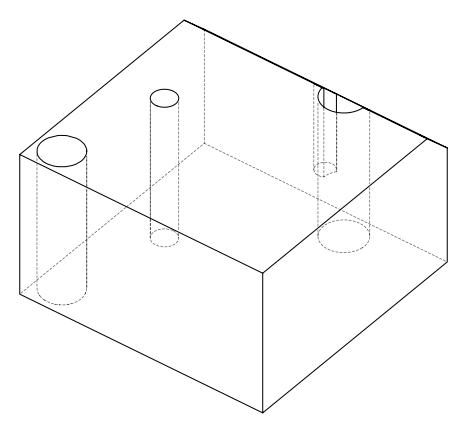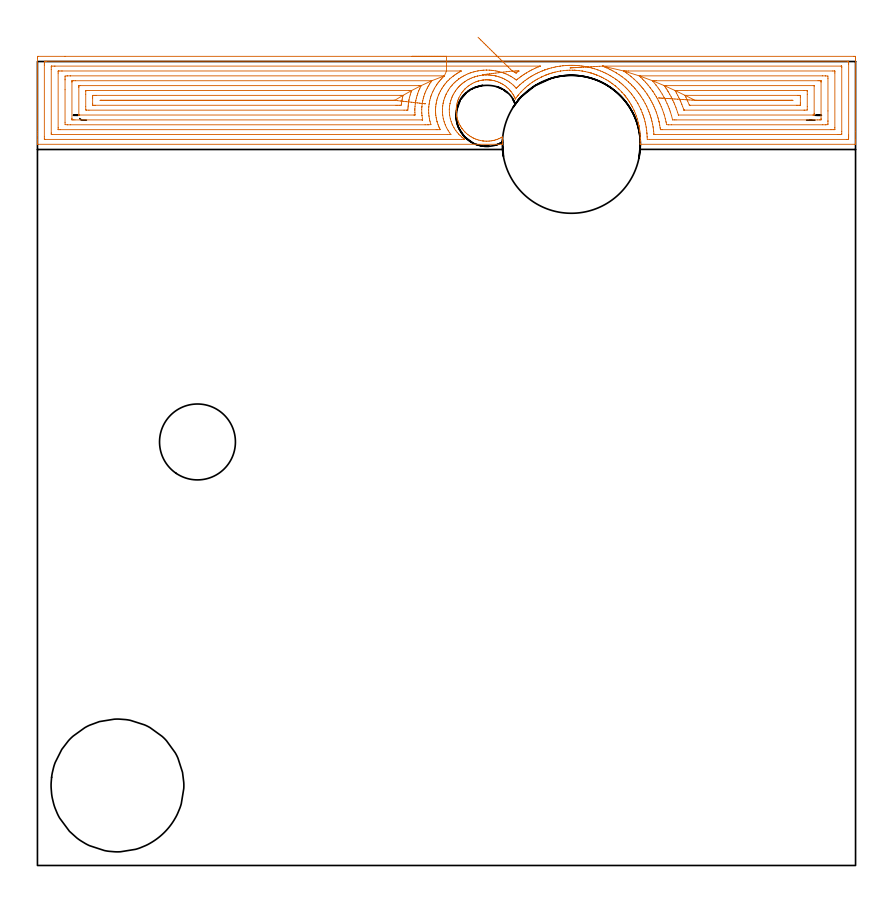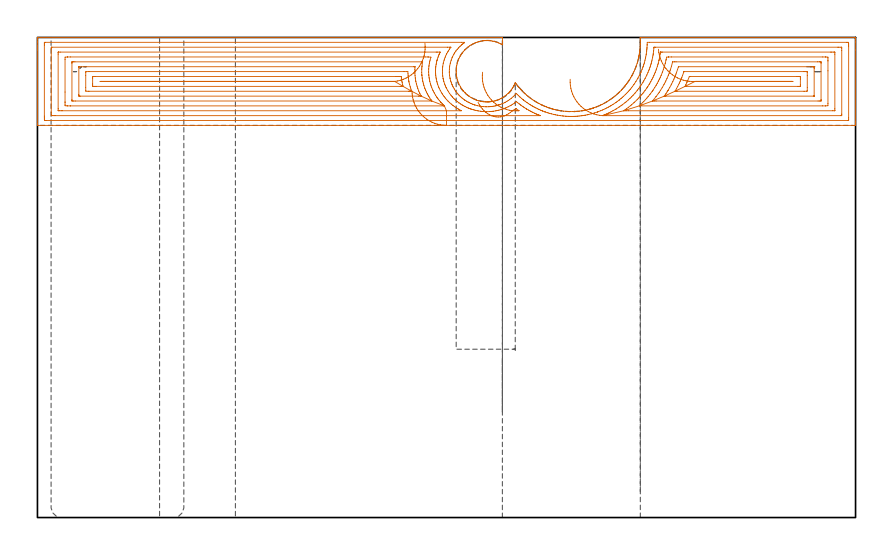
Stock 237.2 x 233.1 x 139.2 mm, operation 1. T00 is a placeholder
(PLAN: 10 operations, 9 tool changes, 36.1 min)
(1 AREA_MILL | FG_CHAMFER_SURFACE | UGT0205_001 | 16.8 min | 75539 mm3)
(2 MILL_THROUGH_HOLE_FROM_SOLID_MATERIAL | STEP1HOLE | NXT0201_007 | Circular | 13.66 min | 161615 mm3)
(3 MILL_BLIND_HOLE_FROM_SOLID_MATERIAL | STEP1POCKET | NXT0201_011 | Spiral | 2.77 min | 20223 mm3)
(4 BORE_BLIND_HOLE | STEP1POCKET | UGT0332_075 | 0.37 min | 0 mm3)
(5 SPOT_DRILL | STEP1HOLE_1 | NXT0321_9005460120000 | 0.05 min | 179 mm3)
(6 DRILL_BLIND_HOLE_INTO_CENTER | STEP1HOLE_1 | NXT0301_029 | 0.04 min | 157 mm3)
(7 GUN_DRILL_THROUGH_HOLE | STEP1HOLE_1 | UGT0307_001 | 0.62 min | 2551 mm3)
(8 SPADE_DRILL_TO_ENLARGE_THROUGH_HOLE | STEP1HOLE_1 | UGT0306_004 | 0.58 min | 17016 mm3)
(9 DRILL_TO_ENLARGE_THROUGH_HOLE | STEP1HOLE_1 | UGT0301_053 | 0.6 min | 32986 mm3)
(10 INDEXABLE_INSERT_DRILL_THROUGH_HOLE_FROM_SOLID | STEP1HOLE_2 | NXT0302_035 | 0.58 min | 167985 mm3)
(TOOL UGT0205_001 | Chamfer Mill 20 x 3 x 45 deg. | D20 FL50 Z2)
(TOOL NXT0201_007 | ENDMILL 25mm [R216.25-25050GCK54P 1620] | D25 R3 FL54 Z5)
(TOOL NXT0201_011 | ENDMILL 12mm [2P460-1200-NA 1630] | D12 FL38 Z6)
(TOOL UGT0332_075 | 17.75 mm Rough Boring Bar | D17.75)
(TOOL NXT0321_9005460120000 | NC Spot Drill, 142deg, 12mm, Carbide, Uncoated | D12 PA142 FL30 Z2)
(TOOL NXT0301_029 | Carbide Drill 5.8mm [860.1-0580-017A1-MM 2214] | D5.8 PA140 FL28 Z2)
(TOOL UGT0307_001 | Gun Drill 5 mm | D5 PA130 FL24 Z1)
(TOOL UGT0306_004 | Spade Drill 13.5mm | D13.5 PA132 FL10 Z2)
(TOOL UGT0301_053 | Twist Drill 22 mm | D22 PA118 FL150 Z2)
(TOOL NXT0302_035 | Index. Insert Drill 40mm [880-D4000L40-05] | D40 PA176 FL200 Z2)
(OP 1 AREA_MILL)
G17 G21 G94 G90
T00 M6
G54
G17 G0 G90 X108.6 Y234.6 S1061 M3
G43 Z149.2 H0
Z123.7
G94 G1 X108.638 Z122.828 F250.
X108.752 Z121.964
X108.941 Z121.112
X109.203 Z120.28
X109.537 Z119.474
X109.94 Z118.7
X110.408 Z117.964
X110.94 Z117.272
X111.529 Z116.629
X112.172 Z116.04
X112.864 Z115.508
X113.6 Z115.04
X114.374 Z114.637
X115.18 Z114.303
X116.012 Z114.041
X116.864 Z113.852
X117.728 Z113.738
X118.6 Z113.7
X236.576 Y234.599 Z113.701
X237.01 Y234.596 Z113.702
X237.19 Y234.592 Z113.706
X237.195 Y234.169 Z114.128
X237.2 Y233.555 Z114.742
Y212.785 Z135.511
Y210.411 Z137.884
Y209.714 Z138.586
Y209.441 Z138.859
X237.199 Y209.096 Z139.194
X237.023 Y209.1 Z139.2
X174.907
X174.754 Y209.105 Z139.191
X174.752 Y209.193 Z139.104
X174.754 Y209.32 Z138.977
X174.782 Y210.088 Z138.211
X174.785 Y210.93 Z137.369
Y210.98 Z137.318
X174.749 Y211.872 Z136.425
X174.671 Y212.764 Z135.533
X174.633 Y213.05 Z135.245
X174.554 Y213.657 Z134.641
X174.46 Y214.183 Z134.117
X174.423 Y214.389 Z133.908
X174.408 Y214.473 Z133.826
X174.394 Y214.55 Z133.749
X174.289 Y215.016 Z133.28
X174.193 Y215.441 Z132.856
X173.971 Y216.294 Z132.005
X173.878 Y216.57 Z131.725
X173.658 Y217.227 Z131.073
X173.575 Y217.45 Z130.85
X173.323 Y218.118 Z130.179
X173.078 Y218.713 Z129.584
X172.939 Y219.011 Z129.288
X172.569 Y219.752 Z128.546
X172.494 Y219.902 Z128.394
X172.393 Y220.09 Z128.204
X172.295 Y220.276 Z128.023
X172.226 Y220.406 Z127.894
X172.185 Y220.482 Z127.816
X172.002 Y220.796 Z127.503
X171.727 Y221.243 Z127.055
X171.62 Y221.41 Z126.889
X171.441 Y221.688 Z126.611
X171.291 Y221.913 Z126.387
X171.053 Y222.248 Z126.051
X170.808 Y222.58 Z125.719
X170.736 Y222.674 Z125.624
X170.692 Y222.73 Z125.567
X170.637 Y222.803 Z125.496
X170.438 Y223.061 Z125.238
X170.398 Y223.112 Z125.186
X170.351 Y223.17 Z125.126
X170.252 Y223.294 Z125.005
X170.223 Y223.328 Z124.971
X170.102 Y223.473 Z124.827
X169.505 Y224.151 Z124.148
X169.4 Y224.263 Z124.036
X169.304 Y224.365 Z123.934
X168.612 Y225.059 Z123.239
X168.402 Y225.257 Z123.041
X167.719 Y225.864 Z122.436
X167.609 Y225.956 Z122.342
X167.548 Y226.008 Z122.291
X167.407 Y226.122 Z122.177
X167.373 Y226.15 Z122.149
X166.826 Y226.576 Z121.724
X166.506 Y226.812 Z121.487
X166.182 Y227.042 Z121.257
X166.051 Y227.13 Z121.168
X165.933 Y227.209 Z121.089
X165.522 Y227.469 Z120.829
X165.04 Y227.775 Z120.524
X164.769 Y227.935 Z120.365
X164.147 Y228.274 Z120.023
X163.702 Y228.504 Z119.795
X163.513 Y228.596 Z119.704
X163.288 Y228.704 Z119.592
X163.254 Y228.721 Z119.576
X163.025 Y228.827 Z119.473
X163.001 Y228.837 Z119.462
X162.361 Y229.105 Z119.192
X162.184 Y229.174 Z119.125
X162.161 Y229.183 Z119.116
X161.947 Y229.262 Z119.031
X161.468 Y229.448 Z118.847
X161.288 Y229.511 Z118.786
X161.177 Y229.55 Z118.748
X161.065 Y229.588 Z118.709
X161.054 Y229.591 Z118.705
X160.812 Y229.669 Z118.629
X160.607 Y229.733 Z118.563
X160.575 Y229.743 Z118.553
X160.479 Y229.77 Z118.528
X160.267 Y229.827 Z118.471
X160.16 Y229.854 Z118.44
X159.681 Y229.984 Z118.313
X158.788 Y230.185 Z118.11
X158.127 Y230.307 Z117.99
X157.925 Y230.343 Z117.953
X157.895 Y230.348 Z117.948
X157.032 Y230.461 Z117.831
X157.002 Y230.465 Z117.828
X156.109 Y230.547 Z117.748
X155.769 Y230.562 Z117.735
X155.768 Y230.561
X155.244 Y230.582 Z117.708
X155.216 Y230.583
X154.35 Y230.582
X154.323 Y230.583 Z117.709
X153.745 Y230.557 Z117.739
X153.457 Y230.544 Z117.752
X153.43 Y230.543 Z117.753
X152.537 Y230.458 Z117.835
X151.669 Y230.342 Z117.953
X151.644 Y230.339 Z117.957
X150.751 Y230.173 Z118.122
X150.105 Y230.026 Z118.272
X149.882 Y229.975 Z118.322
X149.858 Y229.969 Z118.328
X149.573 Y229.891 Z118.405
X149.435 Y229.853 Z118.442
X149.32 Y229.823 Z118.475
X148.964 Y229.725 Z118.571
X148.354 Y229.519 Z118.778
X148.094 Y229.429 Z118.864
X148.071 Y229.422 Z118.872
X147.927 Y229.367 Z118.928
X147.647 Y229.259 Z119.035
X147.443 Y229.183 Z119.116
X147.397 Y229.166 Z119.134
X147.2 Y229.089 Z119.208
X147.178 Y229.08 Z119.216
X146.575 Y228.827 Z119.473
X146.307 Y228.701 Z119.595
X146.285 Y228.691 Z119.605
X146.095 Y228.596 Z119.703
X146.044 Y228.571 Z119.729
X145.392 Y228.239 Z120.057
X144.952 Y228.001 Z120.299
X144.831 Y227.935 Z120.365
X144.499 Y227.739 Z120.56
X144.05 Y227.46 Z120.838
X143.606 Y227.171 Z121.127
X143.419 Y227.042 Z121.257
X142.758 Y226.561 Z121.739
X142.713 Y226.528 Z121.772
X142.359 Y226.25 Z122.048
X142.23 Y226.15 Z122.149
X141.82 Y225.81 Z122.49
X141.391 Y225.428 Z122.871
X141.199 Y225.257 Z123.041
X140.927 Y225. Z123.298
X140.297 Y224.365 Z123.934
X140.177 Y224.237 Z124.063
X140.034 Y224.084 Z124.216
X139.502 Y223.473 Z124.827
X139.399 Y223.349 Z124.951
X139.253 Y223.17 Z125.126
X139.156 Y223.055 Z125.244
X139.141 Y223.036 Z125.263
X138.843 Y222.653 Z125.647
X138.802 Y222.597 Z125.702
X138.569 Y222.286 Z126.013
X138.543 Y222.263 Z126.037
X138.54 Y222.262 Z126.038
X138.539 Y222.265 Z126.035
X138.399 Y222.58 Z125.719
X138.248 Y222.9 Z125.399
X138.102 Y223.17 Z125.127
X138.093 Y223.187 Z125.11
X137.985 Y223.375 Z124.925
X137.928 Y223.473 Z124.827
X137.73 Y223.78 Z124.52
X137.65 Y223.902 Z124.397
X137.322 Y224.365 Z123.934
X137.213 Y224.49 Z123.806
X137.1 Y224.622 Z123.675
X136.932 Y224.818 Z123.48
X136.828 Y224.93 Z123.367
X136.525 Y225.257 Z123.041
X136.462 Y225.32 Z122.978
X136.021 Y225.703 Z122.594
X135.568 Y226.068 Z122.228
X135.459 Y226.149 Z122.149
X135.071 Y226.402 Z121.893
X134.894 Y226.509 Z121.786
X134.675 Y226.642 Z121.655
X134.421 Y226.777 Z121.521
X134.284 Y226.849 Z121.449
X133.886 Y227.041 Z121.256
X133.794 Y227.08 Z121.216
X133.782 Y227.085 Z121.211
X133.338 Y227.258 Z121.042
X133.145 Y227.323 Z120.977
X132.889 Y227.408 Z120.89
X132.444 Y227.529 Z120.768
X132.159 Y227.593 Z120.705
X132.006 Y227.626 Z120.67
X131.996 Y227.628 Z120.668
X131.576 Y227.7 Z120.6
X131.55 Y227.704 Z120.596
X131.454 Y227.715 Z120.584
X131.285 Y227.733 Z120.563
X131.113 Y227.751 Z120.539
X131.103 Y227.752 Z120.538
X130.714 Y227.781 Z120.517
X130.657 Y227.784 Z120.513
X130.628 Z120.512
X130.387 Y227.788 Z120.505
X130.189 Y227.79 Z120.504
X129.857 Y227.777 Z120.515
X129.763 Y227.775 Z120.522
X129.317 Y227.735 Z120.558
X129.226 Y227.725 Z120.573
X129.161 Y227.716 Z120.582
X129.009 Y227.696 Z120.603
X128.87 Y227.677 Z120.622
X128.424 Y227.592 Z120.704
X127.976 Y227.481 Z120.812
X127.77 Y227.423 Z120.876
X127.754 Y227.418 Z120.881
X127.538 Y227.351 Z120.942
X127.531 Y227.349 Z120.944
X127.302 Y227.268 Z121.027
X127.119 Y227.202 Z121.092
X126.712 Y227.042 Z121.257
X126.638 Y227.008 Z121.291
X126.188 Y226.782 Z121.515
X125.745 Y226.537 Z121.763
X125.148 Y226.15 Z122.15
X124.852 Y225.931 Z122.368
X124.708 Y225.81 Z122.486
X124.457 Y225.601 Z122.697
X124.075 Y225.258 Z123.042
X123.982 Y225.164 Z123.136
X123.958 Y225.141 Z123.159
X123.612 Y224.758 Z123.541
X123.516 Y224.643 Z123.655
X123.389 Y224.49 Z123.806
X123.283 Y224.364 Z123.933
X123.065 Y224.078 Z124.222
X122.678 Y223.473 Z124.826
X122.172 Y222.532 Z125.768
X122.006 Y222.113 Z126.187
X121.855 Y221.688 Z126.612
X121.722 Y221.244 Z127.056
X121.612 Y220.796 Z127.504
X121.527 Y220.351 Z127.949
X121.465 Y219.904 Z128.396
X121.425 Y219.458 Z128.842
X121.408 Y219.012 Z129.288
X121.414 Y218.565 Z129.735
X121.441 Y218.119 Z130.181
X121.491 Y217.672 Z130.628
X121.565 Y217.227 Z131.073
X121.664 Y216.779 Z131.521
X121.786 Y216.335 Z131.965
X121.935 Y215.886 Z132.414
X122.103 Y215.442 Z132.858
X122.172 Y215.275 Z133.025
X122.35 Y214.91 Z133.39
X122.542 Y214.55 Z133.75
X122.794 Y214.131 Z134.169
X123.065 Y213.72 Z134.58
X123.112 Y213.658 Z134.642
X123.474 Y213.204 Z135.096
X123.857 Y212.765 Z135.535
X123.958 Y212.66 Z135.64
X124.392 Y212.257 Z136.043
X124.842 Y211.873 Z136.427
X125.293 Y211.553 Z136.747
X125.745 Y211.262 Z137.038
X126.246 Y210.981 Z137.319
X126.44 Y210.883 Z137.417
X126.638 Y210.793 Z137.507
X127.082 Y210.611 Z137.689
X127.531 Y210.448 Z137.852
X127.976 Y210.316 Z137.984
X128.424 Y210.209 Z138.091
X129.066 Y210.088 Z138.212
X129.191 Y210.071 Z138.229
X129.317 Y210.057 Z138.243
X129.763 Y210.024 Z138.276
X130.21 Y210.008 Z138.292
X130.657 Y210.015 Z138.285
X131.103 Y210.044 Z138.256
X131.532 Y210.088 Z138.212
X131.996 Y210.171 Z138.129
X132.444 Y210.269 Z138.031
X132.889 Y210.391 Z137.909
X133.338 Y210.542 Z137.758
X133.782 Y210.718 Z137.582
X134.352 Y210.981 Z137.319
X134.688 Y211.16 Z137.14
X134.729 Y211.182 Z137.118
X134.8 Y211.211 Z137.087
X134.807 Y210.98 Z137.319
X134.808 Y210.936 Z137.362
X134.818 Y210.088 Z138.211
X134.845 Y209.328 Z138.97
X134.848 Y209.193 Z139.104
X134.846 Y209.106 Z139.191
X134.688 Y209.1 Z139.2
X0.177
X0.001 Y209.096 Z139.194
X0. Y209.441 Z138.859
Y209.714 Z138.586
Y210.411 Z137.884
Y211.639 Z136.658
Y212.17 Z136.124
Y212.785 Z135.511
Y234.169 Z114.128
X0.002 Y234.437 Z113.86
X0.01 Y234.592 Z113.706
X0.166 Y234.599 Z113.699
X7.997 Y234.6 Z113.7
X118.6
Y233.186 Z115.114
X234.895 Y233.185 Z115.115
X235.158 Y233.18 Z115.12
X235.184 Y233.179 Z115.121
X235.19 Y233.163 Z115.137
X235.196 Y233.129 Z115.171
X235.198 Y233.096 Z115.204
X235.2 Y232.885 Z115.415
Y232.41 Z115.89
Y211.766 Z136.534
X235.197 Y211.29 Z137.01
X235.192 Y210.894 Z137.406
X235.173 Y210.521 Z137.779
X234.789 Y210.516 Z137.784
X234.683 Y210.515 Z137.785
X177.482
X176.804 Y210.521 Z137.779
X176.776 Y211.21 Z137.09
X176.772 Y211.29 Z137.01
X176.729 Y212.136 Z136.164
X176.726 Y212.17 Z136.13
X176.694 Y212.541 Z135.759
X176.64 Y213.05 Z135.25
X176.633 Y213.11 Z135.19
X176.514 Y213.93 Z134.37
X176.481 Y214.14 Z134.16
X176.351 Y214.81 Z133.49
X176.262 Y215.236 Z133.064
X176.152 Y215.69 Z132.61
X175.975 Y216.398 Z131.902
X175.924 Y216.57 Z131.73
X175.801 Y216.966 Z131.334
X175.635 Y217.45 Z130.85
X175.549 Y217.698 Z130.602
X175.303 Y218.33 Z129.97
X174.988 Y219.13 Z129.17
X174.952 Y219.21 Z129.09
X174.907 Y219.306 Z128.994
X174.511 Y220.09 Z128.21
X174.116 Y220.869 Z127.431
X174.06 Y220.97 Z127.33
X174.013 Y221.055 Z127.245
X173.524 Y221.85 Z126.45
X173.119 Y222.48 Z125.82
X172.942 Y222.73 Z125.57
X172.504 Y223.336 Z124.964
X172.292 Y223.61 Z124.69
X172.226 Y223.695 Z124.605
X171.86 Y224.135 Z124.165
X171.557 Y224.49 Z123.81
X171.332 Y224.747 Z123.553
X171.029 Y225.072 Z123.228
X170.742 Y225.37 Z122.93
X170.438 Y225.674 Z122.626
X169.829 Y226.25 Z122.05
X169.544 Y226.508 Z121.792
X169.206 Y226.8 Z121.5
X168.812 Y227.13 Z121.17
X168.723 Y227.201 Z121.099
X168.651 Y227.258 Z121.042
X168.068 Y227.703 Z120.597
X167.757 Y227.926 Z120.374
X167.634 Y228.01 Z120.29
X166.863 Y228.51 Z119.79
X166.258 Y228.89 Z119.41
X165.969 Y229.059 Z119.241
X165.568 Y229.285 Z119.015
X165.075 Y229.539 Z118.761
X164.618 Y229.77 Z118.53
X164.182 Y229.974 Z118.326
X163.803 Y230.143 Z118.157
X163.288 Y230.352 Z117.948
X162.533 Y230.65 Z117.65
X162.394 Y230.702 Z117.598
X162.311 Y230.731 Z117.569
X161.5 Y230.994 Z117.306
X161.005 Y231.138 Z117.162
X160.607 Y231.242 Z117.058
X159.801 Y231.443 Z116.857
X159.751 Y231.455 Z116.845
X159.683 Y231.47 Z116.83
X159.415 Y231.53 Z116.77
X158.819 Y231.641 Z116.659
X158.681 Y231.666 Z116.634
X158.263 Y231.733 Z116.567
X157.925 Y231.781 Z116.519
X157.631 Y231.819 Z116.481
X157.032 Y231.885 Z116.415
X156.634 Y231.921 Z116.379
X156.138 Y231.958 Z116.342
X155.681 Y231.979 Z116.321
X155.244 Y231.995 Z116.305
X154.77 Y231.996 Z116.304
X154.35 Y231.994 Z116.306
X153.896 Y231.977 Z116.323
X153.457 Y231.956 Z116.344
X153.051 Y231.929 Z116.371
X152.563 Y231.885 Z116.415
X152.234 Y231.853 Z116.447
X151.669 Y231.779 Z116.521
X151.448 Y231.747 Z116.553
X150.775 Y231.639 Z116.661
X150.681 Y231.623 Z116.677
X150.182 Y231.53 Z116.77
X149.792 Y231.442 Z116.858
X148.988 Y231.242 Z117.058
X148.517 Y231.113 Z117.187
X148.094 Y230.993 Z117.307
X147.832 Y230.907 Z117.393
X147.2 Y230.697 Z117.603
X147.165 Y230.684 Z117.616
X147.071 Y230.65 Z117.65
X146.521 Y230.438 Z117.862
X146.432 Y230.403 Z117.897
X146.307 Y230.353 Z117.947
X145.891 Y230.179 Z118.121
X145.413 Y229.973 Z118.327
X145.272 Y229.909 Z118.391
X144.982 Y229.77 Z118.53
X144.519 Y229.534 Z118.766
X144.017 Y229.276 Z119.024
X143.625 Y229.06 Z119.24
X143.516 Y228.998 Z119.302
X143.332 Y228.89 Z119.41
X142.962 Y228.663 Z119.637
X142.732 Y228.518 Z119.782
X142.421 Y228.315 Z119.985
X141.964 Y228.01 Z120.29
X141.838 Y227.921 Z120.379
X141.381 Y227.58 Z120.72
X140.944 Y227.252 Z121.048
X140.875 Y227.198 Z121.102
X140.79 Y227.13 Z121.17
X140.391 Y226.795 Z121.505
X140.05 Y226.506 Z121.794
X139.913 Y226.385 Z121.915
X139.765 Y226.25 Z122.05
X139.453 Y225.958 Z122.342
X139.156 Y225.675 Z122.625
X138.845 Y225.37 Z122.93
X138.827 Y225.357 Z122.943
X138.823 Y225.356 Z122.944
X138.806 Y225.37 Z122.93
X138.546 Y225.649 Z122.651
X138.263 Y225.951 Z122.349
X137.959 Y226.25 Z122.05
X137.369 Y226.752 Z121.548
X136.888 Y227.13 Z121.17
X136.475 Y227.403 Z120.897
X136.096 Y227.636 Z120.664
X135.581 Y227.924 Z120.376
X135.418 Y228.01 Z120.29
X134.925 Y228.243 Z120.057
X134.688 Y228.341 Z119.959
X134.139 Y228.55 Z119.75
X133.794 Y228.668 Z119.632
X133.697 Y228.699 Z119.601
X133.623 Y228.721 Z119.579
X132.996 Y228.89 Z119.41
X132.9 Y228.911 Z119.389
X132.872 Y228.917 Z119.383
X132.386 Y229.011 Z119.289
X132.006 Y229.074 Z119.226
X131.788 Y229.105 Z119.195
X131.425 Y229.146 Z119.154
X131.113 Y229.169 Z119.131
X130.809 Y229.189 Z119.111
X130.219 Y229.201 Z119.099
X129.912 Y229.192 Z119.108
X129.325 Y229.157 Z119.143
X129.075 Y229.136 Z119.164
X128.431 Y229.05 Z119.25
X128.294 Y229.025 Z119.275
X127.606 Y228.89 Z119.41
X127.538 Y228.871 Z119.429
X126.855 Y228.682 Z119.618
X126.763 Y228.654 Z119.646
X126.644 Y228.614 Z119.686
X126.195 Y228.451 Z119.849
X125.75 Y228.274 Z120.026
X125.564 Y228.193 Z120.107
X125.184 Y228.01 Z120.29
X124.924 Y227.876 Z120.424
X124.856 Y227.839 Z120.461
X124.403 Y227.576 Z120.724
X123.963 Y227.298 Z121.002
X123.861 Y227.23 Z121.07
X123.717 Y227.13 Z121.17
X123.349 Y226.854 Z121.446
X123.069 Y226.626 Z121.674
X122.866 Y226.45 Z121.85
X122.644 Y226.25 Z122.05
X122.404 Y226.024 Z122.276
X122.175 Y225.788 Z122.512
X121.976 Y225.566 Z122.734
X121.808 Y225.37 Z122.93
X121.572 Y225.084 Z123.216
X121.281 Y224.71 Z123.59
X121.192 Y224.578 Z123.722
X121.136 Y224.49 Z123.81
X120.852 Y224.033 Z124.267
X120.615 Y223.61 Z124.69
X120.535 Y223.465 Z124.835
X120.388 Y223.188 Z125.112
X120.241 Y222.874 Z125.426
X120.183 Y222.73 Z125.57
X119.997 Y222.234 Z126.066
X119.87 Y221.85 Z126.45
X119.784 Y221.564 Z126.736
X119.636 Y220.97 Z127.33
X119.61 Y220.855 Z127.445
X119.494 Y220.18 Z128.12
X119.483 Y220.101 Z128.199
X119.482 Y220.09 Z128.21
X119.42 Y219.283 Z129.017
X119.417 Y219.21 Z129.09
X119.415 Y219.133 Z129.167
X119.436 Y218.33 Z129.97
X119.494 Y217.595 Z130.705
X119.519 Y217.425 Z130.875
X119.696 Y216.57 Z131.73
X119.761 Y216.307 Z131.993
X119.956 Y215.69 Z132.61
X120.213 Y214.983 Z133.317
X120.29 Y214.81 Z133.49
X120.388 Y214.602 Z133.698
X120.752 Y213.93 Z134.37
X120.951 Y213.599 Z134.701
X121.281 Y213.083 Z135.217
X121.307 Y213.05 Z135.25
X121.692 Y212.574 Z135.726
X122.034 Y212.17 Z136.13
X122.175 Y212.012 Z136.288
X122.544 Y211.65 Z136.65
X122.936 Y211.29 Z137.01
X123.069 Y211.173 Z137.127
X123.228 Y211.041 Z137.259
X123.406 Y210.899 Z137.401
X123.661 Y210.707 Z137.593
X123.757 Y210.629 Z137.671
X123.85 Y210.521 Z137.779
X122.963 Y210.514 Z137.786
X2.305 Y210.515 Z137.785
X2.042 Y210.52 Z137.78
X2.016 Y210.521 Z137.779
X2.01 Y210.537 Z137.763
X2.004 Y210.571 Z137.729
X2.002 Y210.604 Z137.696
X2. Y210.815 Z137.485
Y211.29 Z137.01
Y231.934 Z116.366
X2.003 Y232.41 Z115.89
X2.008 Y232.806 Z115.494
X2.027 Y233.179 Z115.121
X2.411 Y233.184 Z115.116
X2.517 Y233.185 Z115.115
X118.6 Y233.186 Z115.114
Y231.772 Z116.528
X145.669 Y231.771 Z116.529
X145.736 Y231.77 Z116.53
X145.78 Y231.769 Z116.531
X145.767 Y231.762 Z116.538
X145.656 Y231.717 Z116.583
X145.543 Y231.673 Z116.627
X145.413 Y231.622 Z116.678
X145.346 Y231.595 Z116.705
X145.183 Y231.53 Z116.77
X144.719 Y231.332 Z116.968
X144.519 Y231.245 Z117.055
X144.107 Y231.056 Z117.244
X143.625 Y230.823 Z117.477
X143.509 Y230.764 Z117.536
X143.283 Y230.65 Z117.65
X142.924 Y230.46 Z117.84
X142.732 Y230.357 Z117.943
X142.351 Y230.144 Z118.156
X141.838 Y229.848 Z118.452
X141.788 Y229.818 Z118.482
X141.71 Y229.77 Z118.53
X141.246 Y229.472 Z118.828
X140.944 Y229.276 Z119.024
X140.712 Y229.118 Z119.182
X140.385 Y228.89 Z119.41
X140.192 Y228.75 Z119.55
X140.05 Y228.646 Z119.654
X139.686 Y228.368 Z119.932
X139.22 Y228.01 Z120.29
X139.156 Y227.959 Z120.341
X138.853 Y227.721 Z120.579
X138.466 Y228.01 Z120.29
X138.263 Y228.156 Z120.144
X137.786 Y228.479 Z119.821
X137.369 Y228.727 Z119.573
X137.08 Y228.89 Z119.41
X136.475 Y229.208 Z119.092
X135.856 Y229.499 Z118.801
X135.581 Y229.608 Z118.692
X135.157 Y229.77 Z118.53
X134.688 Y229.929 Z118.371
X134.447 Y230.007 Z118.293
X133.794 Y230.182 Z118.118
X133.248 Y230.307 Z117.993
X132.9 Y230.377 Z117.923
X132.165 Y230.493 Z117.807
X132.006 Y230.512 Z117.788
X131.603 Y230.554 Z117.746
X131.173 Y230.59 Z117.71
X131.113 Y230.593 Z117.707
X130.249 Y230.62 Z117.68
X130.219
X129.391 Y230.585 Z117.715
X129.325 Y230.581 Z117.719
X128.928 Y230.547 Z117.753
X128.574 Y230.51 Z117.79
X128.431 Y230.491 Z117.809
X127.796 Y230.395 Z117.905
X127.538 Y230.343 Z117.957
X127.057 Y230.243 Z118.057
X126.644 Y230.138 Z118.162
X126.352 Y230.057 Z118.243
X125.75 Y229.879 Z118.421
X125.666 Y229.852 Z118.448
X125.433 Y229.77 Z118.53
X125.02 Y229.609 Z118.691
X124.856 Y229.542 Z118.758
X124.397 Y229.342 Z118.958
X123.963 Y229.128 Z119.172
X123.804 Y229.046 Z119.254
X123.513 Y228.89 Z119.41
X123.232 Y228.729 Z119.571
X123.069 Y228.631 Z119.669
X122.689 Y228.384 Z119.916
X122.175 Y228.043 Z120.257
X122.156 Y228.029 Z120.271
X122.13 Y228.01 Z120.29
X121.663 Y227.634 Z120.666
X121.281 Y227.313 Z120.987
X121.08 Y227.13 Z121.17
X120.728 Y226.795 Z121.505
X120.388 Y226.44 Z121.86
X120.297 Y226.339 Z121.961
X120.22 Y226.25 Z122.05
X119.894 Y225.856 Z122.444
X119.494 Y225.351 Z122.949
X119.16 Y224.819 Z123.481
X118.958 Y224.49 Z123.81
X118.6 Y223.846 Z124.454
X118.518 Y223.69 Z124.61
X118.479 Y223.61 Z124.69
X118.335 Y223.303 Z124.997
X118.244 Y223.08 Z125.22
X118.113 Y222.73 Z125.57
X118.009 Y222.432 Z125.868
X117.825 Y221.85 Z126.45
X117.706 Y221.409 Z126.891
X117.627 Y221.048 Z127.252
X117.614 Y220.97 Z127.33
X117.507 Y220.286 Z128.014
X117.487 Y220.09 Z128.21
X117.437 Y219.475 Z128.825
X117.424 Y219.21 Z129.09
X117.426 Y218.606 Z129.694
X117.436 Y218.33 Z129.97
X117.488 Y217.665 Z130.635
X117.514 Y217.45 Z130.85
X117.658 Y216.618 Z131.682
X117.667 Y216.57 Z131.73
X117.706 Y216.371 Z131.929
X117.905 Y215.69 Z132.61
X117.989 Y215.412 Z132.888
X118.216 Y214.81 Z133.49
X118.324 Y214.531 Z133.769
X118.6 Y213.939 Z134.361
X118.61 Y213.921 Z134.379
X118.94 Y213.33 Z134.97
X119.108 Y213.05 Z135.25
X119.494 Y212.456 Z135.844
X119.836 Y211.994 Z136.306
X119.872 Y211.935 Z136.365
X119.821 Y211.932 Z136.368
X119.738 Y211.93 Z136.37
X119.494 Y211.929 Z136.371
X118.846 Y211.928 Z136.372
X4.199 Y211.929 Z136.371
X4.117 Y211.93 Z136.37
X4.052 Y211.933 Z136.367
X4.017 Y211.935 Z136.365
X4.01 Y211.975 Z136.325
X4.004 Y212.17 Z136.13
X4.001 Y212.365 Z135.935
X4. Y230.845 Z117.455
X4.005 Y231.53 Z116.77
X4.008 Y231.718 Z116.582
X4.023 Y231.765 Z116.535
X4.076 Y231.767 Z116.533
X4.199 Y231.769 Z116.531
X4.847 Y231.771 Z116.529
X5.093 Y231.772 Z116.528
X118.6
Y230.357 Z117.943
X122.473 Y230.356 Z117.944
X122.662 Y230.354 Z117.946
X122.822 Y230.35 Z117.95
X122.902 Y230.343 Z117.957
X122.175 Y229.946 Z118.354
X122.062 Y229.881 Z118.419
X121.873 Y229.77 Z118.53
X121.512 Y229.542 Z118.758
X121.281 Y229.392 Z118.908
X120.981 Y229.185 Z119.115
X120.565 Y228.89 Z119.41
X120.464 Y228.814 Z119.486
X120.388 Y228.754 Z119.546
X119.977 Y228.414 Z119.886
X119.503 Y228.01 Z120.29
X119.494 Y228.002 Z120.298
X119.051 Y227.566 Z120.734
X118.636 Y227.13 Z121.17
X118.619 Y227.111 Z121.189
X118.6 Y227.09 Z121.21
X118.216 Y226.628 Z121.672
X117.917 Y226.25 Z122.05
X117.706 Y225.974 Z122.326
X117.465 Y225.607 Z122.693
X117.316 Y225.37 Z122.93
X117.13 Y225.064 Z123.236
X116.812 Y224.502 Z123.798
X116.808 Y224.494 Z123.806
X116.513 Y223.905 Z124.395
X116.379 Y223.61 Z124.69
X116.252 Y223.282 Z125.018
X116.048 Y222.73 Z125.57
X116.015 Y222.635 Z125.665
X115.919 Y222.332 Z125.968
X115.814 Y221.953 Z126.347
X115.789 Y221.85 Z126.45
X115.651 Y221.233 Z127.067
X115.603 Y220.97 Z127.33
X115.543 Y220.6 Z127.7
X115.485 Y220.09 Z128.21
X115.45 Y219.672 Z128.628
X115.424 Y219.21 Z129.09
Y218.817 Z129.483
X115.436 Y218.33 Z129.97
X115.465 Y217.897 Z130.403
X115.509 Y217.45 Z130.85
X115.595 Y216.889 Z131.411
X115.656 Y216.57 Z131.73
X115.724 Y216.232 Z132.068
X115.837 Y215.771 Z132.529
X115.859 Y215.69 Z132.61
X115.919 Y215.482 Z132.818
X116.148 Y214.81 Z133.49
X116.268 Y214.467 Z133.833
X116.402 Y214.139 Z134.161
X116.497 Y213.93 Z134.37
X116.669 Y213.561 Z134.739
X116.732 Y213.427 Z134.873
X116.765 Y213.355 Z134.945
X116.714 Y213.35 Z134.95
X116.512 Y213.346 Z134.954
X115.919 Y213.343 Z134.957
X115.622
X6.583
X6.14 Y213.345 Z134.955
X6.048 Y213.347 Z134.953
X6.013 Y213.349 Z134.951
X6.009 Y213.392 Z134.908
X6.005 Y213.497 Z134.803
X6. Y213.917 Z134.383
Y229.756 Z118.544
X6.007 Y230.203 Z118.097
X6.01 Y230.31 Z117.99
X6.02 Y230.351 Z117.949
X6.085 Y230.352 Z117.948
X6.285 Y230.355 Z117.945
X6.88 Y230.357 Z117.943
X7.177
X118.6
X117.98 Y228.936 Z119.364
X117.975 Y228.93 Z119.37
X117.936 Y228.89 Z119.41
X117.82 Y228.778 Z119.522
X117.706 Y228.669 Z119.631
X117.374 Y228.337 Z119.963
X117.064 Y228.01 Z120.29
X116.944 Y227.88 Z120.42
X116.812 Y227.731 Z120.569
X116.537 Y227.401 Z120.899
X116.317 Y227.13 Z121.17
X116.144 Y226.908 Z121.392
X115.919 Y226.612 Z121.688
X115.773 Y226.394 Z121.906
X115.681 Y226.25 Z122.05
X115.432 Y225.849 Z122.451
X115.146 Y225.37 Z122.93
X115.102 Y225.294 Z123.006
X115.025 Y225.153 Z123.147
X114.797 Y224.714 Z123.586
X114.686 Y224.49 Z123.81
X114.509 Y224.118 Z124.182
X114.307 Y223.61 Z124.69
X114.131 Y223.147 Z125.153
X114.028 Y222.832 Z125.468
X113.996 Y222.73 Z125.57
X113.941 Y222.542 Z125.758
X113.768 Y221.85 Z126.45
X113.67 Y221.425 Z126.876
X113.592 Y220.97 Z127.33
X113.546 Y220.667 Z127.633
X113.481 Y220.09 Z128.21
X113.46 Y219.871 Z128.429
X113.424 Y219.21 Z129.09
X113.421 Y219.03 Z129.27
X113.436 Y218.33 Z129.97
X113.443 Y218.127 Z130.173
X113.505 Y217.45 Z130.85
X113.541 Y217.151 Z131.149
X113.642 Y216.57 Z131.73
X113.732 Y216.083 Z132.217
X113.832 Y215.69 Z132.61
X114.061 Y214.88 Z133.42
X114.075 Y214.81 Z133.49
X113.288 Y214.761 Z133.539
X113.237 Y214.759 Z133.541
X112.398 Y214.757 Z133.543
X9.561
X8.719 Y214.759 Z133.541
X8.668 Y214.762 Z133.538
X8.01 Y214.81 Z133.49
X8.001 Y215.466 Z132.834
X8. Y224.927 Z123.373
Y227.787 Z120.513
X8.001 Y228.01 Z120.29
X8.004 Y228.663 Z119.637
X8.01 Y228.89 Z119.41
X8.618 Y228.938 Z119.362
X8.668 Y228.94 Z119.36
X9.507 Y228.943 Z119.357
X9.561
X117.761
X117.869 Y228.941 Z119.359
X117.98 Y228.936 Z119.364
X114.323 Y227.523 Z120.777
X114.314 Y227.506 Z120.794
X114.278 Y227.451 Z120.849
X114.216 Y227.367 Z120.933
X114.131 Y227.252 Z121.048
X114.082 Y227.179 Z121.121
X114.05 Y227.13 Z121.17
X113.738 Y226.637 Z121.663
X113.498 Y226.25 Z122.05
X113.401 Y226.089 Z122.211
X113.237 Y225.805 Z122.495
X113.085 Y225.52 Z122.78
X113.007 Y225.37 Z122.93
X112.787 Y224.933 Z123.367
X112.58 Y224.49 Z123.81
X112.509 Y224.327 Z123.973
X112.344 Y223.916 Z124.384
X112.263 Y223.69 Z124.61
X112.236 Y223.61 Z124.69
X112.047 Y223.022 Z125.278
X111.962 Y222.73 Z125.57
X111.855 Y222.331 Z125.969
X111.739 Y221.85 Z126.45
X111.688 Y221.616 Z126.684
X111.576 Y220.97 Z127.33
X111.559 Y220.863 Z127.437
X111.47 Y220.09 Z128.21
X111.468 Y220.072 Z128.228
X111.45 Y219.821 Z128.479
X111.416 Y219.243 Z129.057
X111.427 Y218.33 Z129.97
X111.45 Y217.95 Z130.35
X111.493 Y217.45 Z130.85
X111.497 Y217.403 Z130.897
X111.667 Y216.283 Z132.017
X111.678 Y216.201 Z132.099
X111.679 Y216.177 Z132.123
X111.675 Y216.176 Z132.124
X111.652 Y216.174 Z132.126
X111.45 Y216.172 Z132.128
X10.86
X10.455 Y216.174 Z132.126
X10.051 Y216.178 Z132.122
X10.01 Y216.181 Z132.119
X10.006 Y216.222 Z132.078
X10.003 Y216.301 Z131.999
X10.001 Y216.421 Z131.879
X10. Y216.57 Z131.73
X10.001 Y227.13 Z121.17
X10.003 Y227.354 Z120.946
X10.007 Y227.466 Z120.834
X10.01 Y227.516 Z120.784
X10.056 Y227.523 Z120.777
X10.455 Y227.526 Z120.774
X10.944 Y227.528 Z120.772
X114.208
X114.291 Y227.527 Z120.773
X114.323 Y227.523 Z120.777
X111.247 Y226.103 Z122.197
X111.205 Y226.009 Z122.291
X110.885 Y225.37 Z122.93
X110.78 Y225.149 Z123.151
X110.556 Y224.649 Z123.651
X110.511 Y224.534 Z123.766
X110.494 Y224.49 Z123.81
X110.277 Y223.885 Z124.415
X110.186 Y223.61 Z124.69
X110.062 Y223.216 Z125.084
X109.925 Y222.73 Z125.57
X109.871 Y222.525 Z125.775
X109.707 Y221.85 Z126.45
X109.699 Y221.814 Z126.486
X109.662 Y221.601 Z126.699
X109.575 Y221.056 Z127.244
X109.564 Y220.97 Z127.33
X109.55 Y220.859 Z127.441
X109.476 Y220.09 Z128.21
X109.431 Y219.438 Z128.862
X109.424 Y219.21 Z129.09
X109.421 Y218.973 Z129.327
X109.436 Y218.33 Z129.97
X109.468 Y217.641 Z130.659
X109.466 Y217.593 Z130.707
X109.43 Y217.591 Z130.709
X109.336 Y217.588 Z130.712
X109.147 Y217.586 Z130.714
X12.243
X12.104 Y217.587 Z130.713
X12.044 Y217.59 Z130.71
X12.018 Y217.592 Z130.708
X12.01 Y217.601 Z130.699
X12.006 Y217.624 Z130.676
X12.001 Y217.688 Z130.612
Y225.608 Z122.692
X12.004 Y225.847 Z122.453
X12.01 Y226.006 Z122.294
X12.016 Y226.108 Z122.192
X12.054 Y226.11 Z122.19
X12.243 Y226.113 Z122.187
X12.38 Y226.114 Z122.186
X110.556
X110.934 Y226.113 Z122.187
X111.123 Y226.111 Z122.189
X111.217 Y226.108 Z122.192
X111.247 Y226.103 Z122.197
X108.489 Y224.689 Z123.611
X108.423 Y224.49 Z123.81
X108.287 Y224.084 Z124.216
X108.135 Y223.61 Z124.69
X108.075 Y223.413 Z124.887
X107.888 Y222.73 Z125.57
X107.885 Y222.72 Z125.58
X107.875 Y222.677 Z125.623
X107.722 Y222. Z126.3
X107.694 Y221.85 Z126.45
X107.657 Y221.636 Z126.664
X107.565 Y220.97 Z127.33
X107.505 Y220.454 Z127.846
X107.473 Y220.09 Z128.21
X107.439 Y219.639 Z128.661
X107.399 Y219.007 Z129.293
X107.192 Y219.003 Z129.297
X106.981 Y219.001 Z129.299
X106.301 Y219. Z129.3
X14.924
X14.24 Y219.004 Z129.296
X14.03 Y219.007 Z129.293
X14.004 Y219.21 Z129.09
X14.002 Y219.238 Z129.062
X14. Y220.09 Z128.21
Y223.61 Z124.69
X14.002 Y224.49 Z123.81
X14.003 Y224.517 Z123.783
X14.03 Y224.693 Z123.607
X14.711 Y224.699 Z123.601
X14.924 Y224.7 Z123.6
X107.661
X107.875 Y224.699 Z123.601
X108.089 Y224.696 Z123.604
X108.489 Y224.689 Z123.611
X105.988 Y223.274 Z125.026
X105.98 Y223.231 Z125.069
X105.961 Y223.147 Z125.153
X105.904 Y222.91 Z125.39
X105.863 Y222.73 Z125.57
X105.743 Y222.189 Z126.111
X105.685 Y221.85 Z126.45
X105.618 Y221.432 Z126.868
X105.553 Y220.97 Z127.33
X105.508 Y220.66 Z127.64
X105.467 Y220.421 Z127.879
X105.194 Y220.417 Z127.883
X104.864 Y220.415 Z127.885
X104.3 Y220.414 Z127.886
X103.971
X16.711
X16.381 Y220.415 Z127.885
X16.054 Y220.419 Z127.881
X16.021 Y220.42 Z127.88
X16.01 Y220.428 Z127.872
X16.007 Y220.453 Z127.847
X16.003 Y220.565 Z127.735
X16. Y220.79 Z127.51
Y220.97 Z127.33
Y222.55 Z125.75
Y222.73 Z125.57
X16.003 Y223.08 Z125.22
X16.007 Y223.255 Z125.045
X16.01 Y223.273 Z125.027
X16.02 Y223.279 Z125.021
X16.066 Y223.282 Z125.018
X16.148 Y223.285 Z125.015
X16.711 Y223.286 Z125.014
X17.04
X105.194
X105.523 Y223.285 Z125.015
X105.85 Y223.282 Z125.018
X105.952 Y223.279 Z125.021
X105.988 Y223.274 Z125.026
X103.589 Y221.85 Z126.45
X103.427 Y221.829 Z126.471
X103.406 Y221.828 Z126.472
X103.384
X18.499 Y221.829 Z126.471
X18.153 Y221.85 Z126.45
X18.477 Y221.871 Z126.429
X103.384 Y221.872 Z126.428
X103.406 Y221.871 Z126.429
X103.589 Y221.85 Z126.45
X104.445 Y221.753 Z126.585
X105.286 Y221.657 Z126.796
X106.106 Y221.564 Z127.079
X106.898 Y221.474 Z127.432
X107.657 Y221.388 Z127.855
X108.376 Y221.307 Z128.342
X109.051 Y221.23 Z128.89
X109.675 Y221.159 Z129.495
X110.244 Y221.095 Z130.153
X110.755 Y221.037 Z130.858
X111.202 Y220.986 Z131.605
X111.583 Y220.943 Z132.389
X111.894 Y220.908 Z133.203
X112.134 Y220.88 Z134.041
X112.301 Y220.861 Z134.897
X112.392 Y220.851 Z135.765
X112.408 Y220.849 Z136.637
X112.349 Y220.856 Z137.507
G0 X129.061 Y229.264 Z129.114
G1 X128.991 Y229.256 Z128.244
X128.996 Z127.372
X129.077 Y229.266 Z126.503
X129.232 Y229.286 Z125.645
X129.462 Y229.315 Z124.804
X129.763 Y229.353 Z123.986
X130.133 Y229.4 Z123.198
X130.571 Y229.455 Z122.445
X131.072 Y229.518 Z121.733
X131.632 Y229.589 Z121.069
X132.248 Y229.667 Z120.456
X132.914 Y229.751 Z119.899
X133.626 Y229.841 Z119.403
X134.379 Y229.936 Z118.972
X135.165 Y230.036 Z118.608
X135.98 Y230.139 Z118.315
X136.818 Y230.244 Z118.094
X137.671 Y230.352 Z117.948
X137.68 Y230.353 Z117.947
X138.56 Y230.357 Z117.943
X138.943
X139.156 Y230.356 Z117.944
X139.457 Y230.354 Z117.946
X139.555 Y230.35 Z117.95
X139.609 Y230.342 Z117.958
X139.563 Y230.307 Z117.993
X139.529 Y230.282 Z118.018
X138.794 Y229.77 Z118.53
X138.776 Y229.761 Z118.539
X138.747 Y229.77 Z118.53
X138.263 Y230.031 Z118.269
X137.675 Y230.348 Z117.952
X137.671 Y230.352 Z117.948
X137.147 Y230.868 Z117.478
X136.596 Y231.411 Z117.075
X136.022 Y231.976 Z116.74
X135.429 Y232.559 Z116.477
X134.822 Y233.157 Z116.288
X134.206 Y233.764 Z116.173
X133.585 Y234.375 Z116.134
X132.964 Y234.987 Z116.171
X132.348 Y235.593 Z116.284
X131.74 Y236.191 Z116.472
X131.147 Y236.775 Z116.734
X130.573 Y237.341 Z117.067
X130.021 Y237.884 Z117.469
X129.497 Y238.4 Z117.937
X129.003 Y238.886 Z118.468
X128.544 Y239.338 Z119.056
X128.124 Y239.752 Z119.699
X127.745 Y240.125 Z120.391
G0 X154.458 Y231.248 Z127.067
G1 X154.449 Z126.194
X154.515 Y231.252 Z125.324
X154.657 Y231.259 Z124.464
X154.873 Y231.271 Z123.619
X155.161 Y231.287 Z122.795
X155.521 Y231.307 Z122.001
X155.948 Y231.33 Z121.24
X156.439 Y231.357 Z120.52
X156.992 Y231.388 Z119.846
X157.601 Y231.421 Z119.222
X158.262 Y231.457 Z118.654
X158.97 Y231.496 Z118.146
X159.719 Y231.537 Z117.701
X160.505 Y231.58 Z117.323
X161.32 Y231.625 Z117.016
X162.159 Y231.671 Z116.781
X163.015 Y231.718 Z116.62
X163.882 Y231.766 Z116.534
X163.938 Y231.769 Z116.531
X163.991 Y231.77 Z116.53
X164.182 Y231.771 Z116.529
X233.001
X233.083 Y231.77 Z116.53
X233.148 Y231.767 Z116.533
X233.183 Y231.765 Z116.535
X233.19 Y231.725 Z116.575
X233.196 Y231.53 Z116.77
X233.199 Y231.335 Z116.965
X233.2 Y212.855 Z135.445
X233.195 Y212.17 Z136.13
X233.192 Y211.982 Z136.318
X233.177 Y211.935 Z136.365
X233.124 Y211.933 Z136.367
X233.001 Y211.931 Z136.369
X232.353 Y211.929 Z136.371
X232.107 Y211.928 Z136.372
X179.13 Y211.929 Z136.371
X178.966 Y211.93 Z136.37
X178.835 Y211.933 Z136.367
X178.756 Y211.935 Z136.365
X178.75 Y211.963 Z136.337
X178.729 Y212.17 Z136.13
X178.663 Y212.872 Z135.428
X178.642 Y213.05 Z135.25
X178.538 Y213.875 Z134.425
X178.53 Y213.93 Z134.37
X178.482 Y214.238 Z134.062
X178.376 Y214.81 Z133.49
X178.352 Y214.938 Z133.362
X178.182 Y215.69 Z132.61
X178.093 Y216.073 Z132.227
X177.96 Y216.57 Z131.73
X177.879 Y216.861 Z131.439
X177.745 Y217.295 Z131.005
X177.694 Y217.45 Z130.85
X177.588 Y217.765 Z130.535
X177.38 Y218.33 Z129.97
X177.258 Y218.655 Z129.645
X177.027 Y219.21 Z129.09
X176.694 Y219.976 Z128.324
X176.639 Y220.09 Z128.21
X176.587 Y220.196 Z128.104
X176.184 Y220.97 Z127.33
X175.801 Y221.694 Z126.606
X175.708 Y221.85 Z126.45
X175.574 Y222.073 Z126.227
X175.155 Y222.73 Z125.57
X174.907 Y223.115 Z125.185
X174.701 Y223.407 Z124.893
X174.554 Y223.61 Z124.69
X174.325 Y223.917 Z124.383
X174.013 Y224.33 Z123.97
X173.883 Y224.49 Z123.81
X173.301 Y225.191 Z123.109
X173.144 Y225.37 Z122.93
X173.119 Y225.397 Z122.903
X172.704 Y225.845 Z122.455
X172.316 Y226.25 Z122.05
X172.226 Y226.342 Z121.958
X171.821 Y226.731 Z121.569
X171.402 Y227.13 Z121.17
X171.332 Y227.195 Z121.105
X170.704 Y227.748 Z120.552
X170.438 Y227.965 Z120.335
X170.381 Y228.01 Z120.29
X169.544 Y228.648 Z119.652
X169.211 Y228.89 Z119.41
X168.651 Y229.267 Z119.033
X167.881 Y229.77 Z118.53
X167.757 Y229.848 Z118.452
X167.542 Y229.981 Z118.319
X166.863 Y230.357 Z117.943
X166.319 Y230.65 Z117.65
X165.969 Y230.828 Z117.472
X165.606 Y231.007 Z117.293
X165.075 Y231.245 Z117.055
X164.414 Y231.53 Z116.77
X164.182 Y231.624 Z116.676
X164.019 Y231.69 Z116.61
X163.947 Y231.724 Z116.576
X163.882 Y231.766 Z116.534
X169.994 Y230.351 Z117.949
X170.115 Y230.353 Z117.947
X170.438 Y230.356 Z117.944
X170.735 Y230.357 Z117.943
X171.332
X230.617
X231.06 Y230.355 Z117.945
X231.152 Y230.353 Z117.947
X231.187 Y230.351 Z117.949
X231.191 Y230.308 Z117.992
X231.195 Y230.203 Z118.097
X231.2 Y229.783 Z118.517
Y213.944 Z134.356
X231.193 Y213.497 Z134.803
X231.19 Y213.39 Z134.91
X231.18 Y213.349 Z134.951
X231.115 Y213.348 Z134.952
X230.915 Y213.345 Z134.955
X230.32 Y213.343 Z134.957
X230.023
X181.163
X180.865 Y213.344 Z134.956
X180.721 Y213.347 Z134.953
X180.65 Y213.35 Z134.95
X180.626 Y213.354 Z134.946
X180.621 Y213.379 Z134.921
X180.58 Y213.624 Z134.676
X180.533 Y213.93 Z134.37
X180.419 Y214.663 Z133.637
X180.391 Y214.81 Z133.49
X180.269 Y215.43 Z132.87
X180.212 Y215.69 Z132.61
X180.195 Y215.763 Z132.537
X179.993 Y216.57 Z131.73
X179.9 Y216.934 Z131.366
X179.739 Y217.45 Z130.85
X179.487 Y218.22 Z130.08
X179.448 Y218.33 Z129.97
X179.376 Y218.528 Z129.772
X179.11 Y219.21 Z129.09
X178.94 Y219.639 Z128.661
X178.736 Y220.09 Z128.21
X178.482 Y220.645 Z127.655
X178.318 Y220.97 Z127.33
X178.155 Y221.291 Z127.009
X177.853 Y221.85 Z126.45
X177.588 Y222.332 Z125.968
X177.345 Y222.73 Z125.57
X176.965 Y223.343 Z124.957
X176.789 Y223.61 Z124.69
X176.694 Y223.751 Z124.549
X176.153 Y224.49 Z123.81
X175.801 Y224.964 Z123.336
X175.619 Y225.191 Z123.109
X175.473 Y225.37 Z122.93
X175.217 Y225.675 Z122.625
X174.907 Y226.039 Z122.261
X174.717 Y226.25 Z122.05
X174.381 Y226.616 Z121.684
X174.013 Y227.001 Z121.299
X173.884 Y227.13 Z121.17
X173.119 Y227.867 Z120.433
X172.963 Y228.01 Z120.29
X172.226 Y228.655 Z119.645
X171.939 Y228.89 Z119.41
X171.332 Y229.363 Z118.937
X170.791 Y229.77 Z118.53
X170.438 Y230.025 Z118.275
X170.184 Y230.207 Z118.093
X169.994 Y230.351 Z117.949
X174.498 Y228.935 Z119.365
X174.853 Y228.943 Z119.357
X227.639
X228.481 Y228.941 Z119.359
X228.532 Y228.938 Z119.362
X229.19 Y228.89 Z119.41
X229.199 Y228.234 Z120.066
X229.2 Y218.773 Z129.527
Y215.913 Z132.387
X229.199 Y215.69 Z132.61
X229.196 Y215.037 Z133.263
X229.19 Y214.81 Z133.49
X228.582 Y214.761 Z133.539
X228.532 Y214.76 Z133.54
X227.693 Y214.757 Z133.543
X183.844
X183.002 Y214.76 Z133.54
X182.951 Y214.763 Z133.537
X182.42 Y214.81 Z133.49
X182.281 Y215.47 Z132.83
X182.231 Y215.69 Z132.61
X182.057 Y216.456 Z131.844
X182.029 Y216.57 Z131.73
X182.02 Y216.607 Z131.693
X181.784 Y217.45 Z130.85
X181.674 Y217.827 Z130.473
X181.499 Y218.33 Z129.97
X181.202 Y219.172 Z129.128
X181.188 Y219.21 Z129.09
X181.163 Y219.274 Z129.026
X180.829 Y220.09 Z128.21
X180.578 Y220.667 Z127.633
X180.434 Y220.97 Z127.33
X180.269 Y221.312 Z126.988
X180.087 Y221.67 Z126.63
X179.993 Y221.85 Z126.45
X179.692 Y222.418 Z125.882
X179.516 Y222.73 Z125.57
X179.376 Y222.975 Z125.325
X178.976 Y223.61 Z124.69
X178.482 Y224.386 Z123.914
X178.409 Y224.49 Z123.81
X178.232 Y224.736 Z123.564
X177.761 Y225.37 Z122.93
X177.588 Y225.597 Z122.703
X177.052 Y226.25 Z122.05
X176.694 Y226.677 Z121.623
X176.29 Y227.13 Z121.17
X175.801 Y227.653 Z120.647
X175.445 Y228.01 Z120.29
X174.907 Y228.537 Z119.763
X174.543 Y228.89 Z119.41
X174.498 Y228.935 Z119.365
X178.326 Y227.524 Z120.776
X178.329 Y227.525 Z120.775
X178.482 Y227.527 Z120.773
X178.97 Y227.529 Z120.771
X179.376
X226.34 Y227.528 Z120.772
X226.745 Y227.526 Z120.774
X227.149 Y227.522 Z120.778
X227.191 Y227.519 Z120.781
X227.194 Y227.478 Z120.822
X227.197 Y227.399 Z120.901
X227.199 Y227.279 Z121.021
X227.2 Y227.13 Z121.17
X227.199 Y216.57 Z131.73
X227.197 Y216.346 Z131.954
X227.193 Y216.234 Z132.066
X227.19 Y216.184 Z132.116
X227.144 Y216.177 Z132.123
X226.745 Y216.174 Z132.126
X226.256 Y216.172 Z132.128
X185.143
X184.738 Y216.174 Z132.126
X184.243 Y216.178 Z132.122
X184.158 Y216.184 Z132.116
X184.124 Y216.295 Z132.005
X183.824 Y217.471 Z130.829
X183.554 Y218.33 Z129.97
X183.417 Y218.751 Z129.549
X183.251 Y219.21 Z129.09
X183.171 Y219.427 Z128.873
X182.951 Y220.004 Z128.296
X182.926 Y220.066 Z128.234
X182.894 Y220.146 Z128.154
X182.531 Y220.97 Z127.33
X182.184 Y221.725 Z126.575
X182.122 Y221.85 Z126.45
X182.057 Y221.979 Z126.321
X181.796 Y222.473 Z125.827
X181.657 Y222.73 Z125.57
X181.178 Y223.595 Z124.705
X181.163 Y223.619 Z124.681
X180.608 Y224.49 Z123.81
X180.269 Y225.014 Z123.286
X180.013 Y225.37 Z122.93
X179.376 Y226.24 Z122.06
X179.347 Y226.278 Z122.022
X178.366 Y227.467 Z120.833
X178.328 Y227.519 Z120.781
X178.326 Y227.524 Z120.776
X181.742 Y226.109 Z122.191
X181.744 Y226.11 Z122.19
X181.777 Y226.112 Z122.188
X182.057 Y226.114 Z122.186
X182.194 Y226.115 Z122.185
X224.957 Y226.114 Z122.186
X225.096 Y226.113 Z122.187
X225.156 Y226.11 Z122.19
X225.182 Y226.108 Z122.192
X225.19 Y226.099 Z122.201
X225.194 Y226.076 Z122.224
X225.199 Y226.012 Z122.288
X225.2 Y218.092 Z130.208
X225.196 Y217.852 Z130.448
X225.19 Y217.693 Z130.607
X225.184 Y217.592 Z130.708
X225.146 Y217.59 Z130.71
X224.957 Y217.587 Z130.713
X224.82 Y217.586 Z130.714
X185.916
X185.869 Y217.587 Z130.713
X185.847 Y217.589 Z130.711
X185.842 Y217.59 Z130.71
X185.599 Y218.363 Z129.937
X185.308 Y219.21 Z129.09
X185.14 Y219.695 Z128.605
X184.986 Y220.09 Z128.21
X184.738 Y220.718 Z127.582
X184.551 Y221.154 Z127.146
X184.224 Y221.85 Z126.45
X183.844 Y222.639 Z125.661
X183.798 Y222.73 Z125.57
X183.749 Y222.824 Z125.476
X183.312 Y223.61 Z124.69
X182.951 Y224.253 Z124.047
X182.86 Y224.401 Z123.899
X182.805 Y224.49 Z123.81
X182.568 Y224.867 Z123.433
X182.242 Y225.37 Z122.93
X182.057 Y225.653 Z122.647
X181.824 Y225.981 Z122.319
X181.787 Y226.034 Z122.266
X181.75 Y226.092 Z122.208
X181.742 Y226.109 Z122.191
X184.871 Y224.69 Z123.61
X184.876 Y224.694 Z123.606
X184.948 Y224.697 Z123.603
X185.061 Y224.699 Z123.601
X185.204 Y224.7 Z123.6
X185.418
X222.276
X222.96 Y224.696 Z123.604
X223.17 Y224.693 Z123.607
X223.196 Y224.49 Z123.81
X223.199 Y224.462 Z123.838
X223.2 Y223.61 Z124.69
Y220.09 Z128.21
X223.198 Y219.21 Z129.09
X223.197 Y219.183 Z129.117
X223.17 Y219.007 Z129.293
X222.488 Y219.001 Z129.299
X222.276 Y219. Z129.3
X187.633
X187.527 Y219.002 Z129.298
X187.474 Y219.004 Z129.296
X187.454 Y219.006 Z129.294
X187.419 Y219.072 Z129.228
X187.348 Y219.28 Z129.02
X187.052 Y220.09 Z128.21
X186.839 Y220.662 Z127.638
X186.713 Y220.97 Z127.33
X186.526 Y221.422 Z126.878
X186.331 Y221.85 Z126.45
X186.111 Y222.322 Z125.978
X185.913 Y222.73 Z125.57
X185.632 Y223.298 Z125.002
X185.271 Y223.966 Z124.334
X184.977 Y224.49 Z123.81
X184.874 Y224.679 Z123.621
X184.871 Y224.69 Z123.61
X187.778 Y223.281 Z125.019
X187.785 Y223.282 Z125.018
X187.819 Y223.284 Z125.016
X187.889 Y223.286 Z125.014
X188.031
X220.489
X220.818 Y223.285 Z125.015
X221.146 Y223.281 Z125.019
X221.179 Y223.28 Z125.02
X221.19 Y223.272 Z125.028
X221.193 Y223.247 Z125.053
X221.197 Y223.135 Z125.165
X221.2 Y222.91 Z125.39
Y222.73 Z125.57
Y221.15 Z127.15
Y220.97 Z127.33
X221.197 Y220.62 Z127.68
X221.193 Y220.445 Z127.855
X221.191 Y220.427 Z127.873
X221.18 Y220.421 Z127.879
X221.134 Y220.418 Z127.882
X221.052 Y220.415 Z127.885
X220.489 Y220.414 Z127.886
X220.16
X189.207
X189.066 Y220.416 Z127.884
X189.032 Y220.418 Z127.882
X189.02 Y220.42 Z127.88
X189.011 Y220.436 Z127.864
X188.977 Y220.511 Z127.789
X188.517 Y221.649 Z126.651
X188.432 Y221.85 Z126.45
X188.396 Y221.932 Z126.368
X188.313 Y222.118 Z126.182
X188.026 Y222.73 Z125.57
X187.78 Y223.255 Z125.045
X187.778 Y223.281 Z125.019
X190.663 Y221.85 Z126.45
X190.972 Y221.872 Z126.428
X218.701
X219.047 Y221.85 Z126.45
X218.723 Y221.828 Z126.472
X190.995
X190.663 Y221.85 Z126.45
X189.793 Y221.907 Z126.431
X188.925 Y221.964 Z126.488
X188.064 Y222.02 Z126.621
X187.219 Y222.076 Z126.829
X186.394 Y222.13 Z127.109
X185.598 Y222.182 Z127.461
X184.834 Y222.232 Z127.881
X184.111 Y222.279 Z128.365
X183.432 Y222.324 Z128.912
X182.803 Y222.365 Z129.515
X182.229 Y222.402 Z130.171
X181.715 Y222.436 Z130.875
X181.263 Y222.466 Z131.62
X180.878 Y222.491 Z132.403
X180.563 Y222.512 Z133.216
X180.32 Y222.528 Z134.054
X180.15 Y222.539 Z134.909
X180.055 Y222.545 Z135.776
G0 Z149.2
M5
M2
